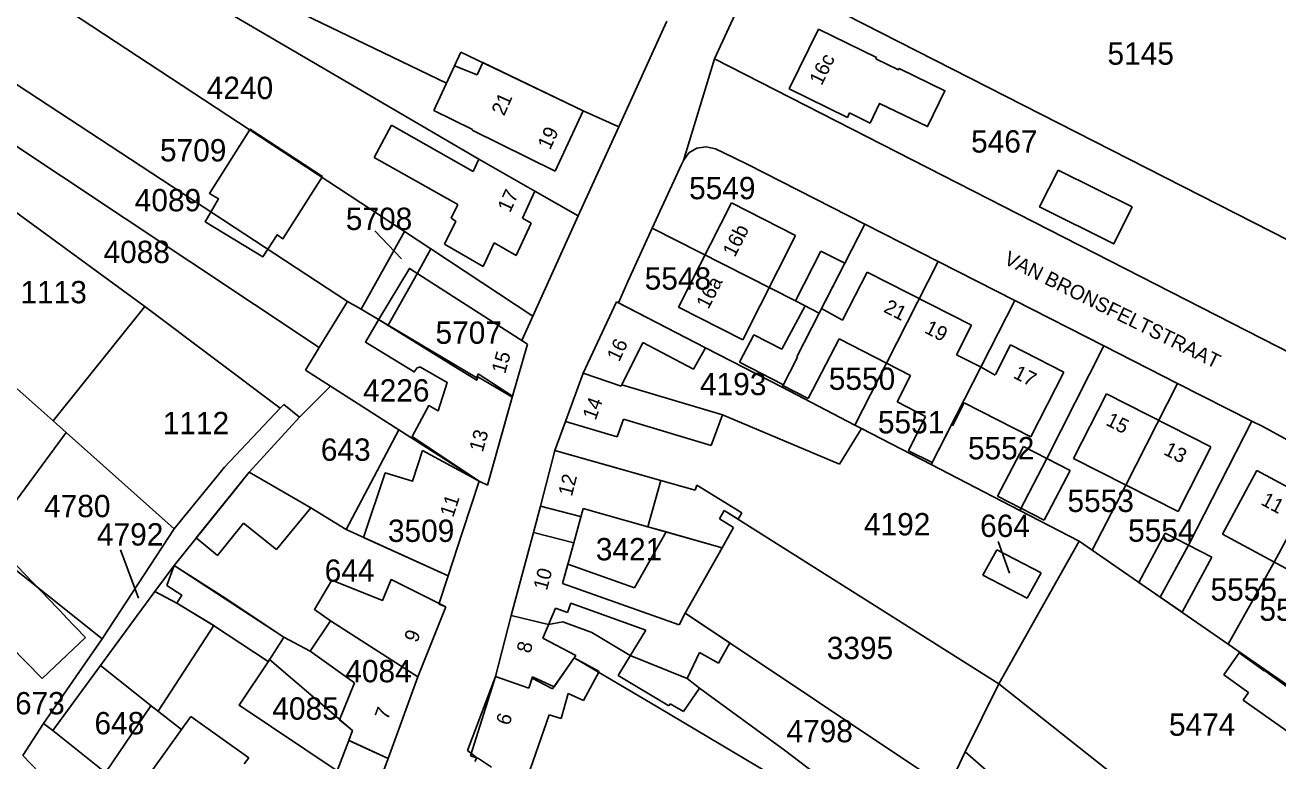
# Model space of a CAD drawing. Extents: x 191922 to 199923, y 328959 to 333350.
# Drawn here: x 196351.8 to 196503.4, y 331427.9 to 331516.9 of the extents above; entities that cross this region are included whole.
import ezdxf

# ---------------------------------------------------------------- set-up
doc = ezdxf.new("R2010")
doc.units = 0
for name, color, linetype in [('bouwvlak', 7, 'Continuous'), ('enkelbestemming', 7, 'Continuous'), ('Level 18', 7, 'Continuous'), ('Level 6', 7, 'Continuous'), ('maatvoering - maximum aantal wooneenheden', 7, 'Continuous'), ('Maatvoering_symbolen', 7, 'Continuous'), ('recreatiewoning', 7, 'Continuous')]:
    doc.layers.add(name, color=color, linetype=linetype)

msp = doc.modelspace()

# ---------------------------------------------------------------- linework, layer by layer
at = {"layer": 'bouwvlak'}
for p, q in [((196394.13, 331491.99), (196397.34, 331488.61)), ((196363.35, 331453.42), (196365.52, 331447.58)), ((196469.53, 331454.46), (196470.9, 331450.61))]:
    msp.add_line(p, q, dxfattribs=at)
at = {"layer": 'Level 18'}
msp.add_lwpolyline([(196485.72, 331494.89), (196483.49, 331490.41), (196474.53, 331494.88), (196476.76, 331499.35)], dxfattribs=at)
at = {"layer": 'Level 6'}
for p, q in [((196351.96, 331532.67), (196406.7, 331500.68)), ((196348.1, 331524.49), (196384.45, 331500.61)), ((196375.74, 331522.89), (196402.8, 331509.87)), ((196435.19, 331512.81), (196440.21, 331523.68)), ((196440.21, 331523.68), (196510.07, 331488.05)), ((196423.62, 331504.57), (196429.43, 331517.36)), ((196423.62, 331504.57), (196429.43, 331517.36)), ((196343.39, 331514.53), (196390.81, 331483.47)), ((196403.76, 331511.96), (196404.53, 331513.61)), ((196404.53, 331513.61), (196419.31, 331506.51)), ((196431.45, 331500.49), (196435.19, 331512.81)), ((196435.19, 331512.81), (196505.11, 331477.07)), ((196402.8, 331509.87), (196403.76, 331511.96)), ((196340.73, 331508.9), (196387.4, 331477.88)), ((196419.31, 331506.51), (196423.62, 331504.57)), ((196338.13, 331503.4), (196366.29, 331482.84)), ((196418.73, 331493.81), (196423.62, 331504.57)), ((196418.73, 331493.81), (196423.62, 331504.57)), ((196432.11, 331501.41), (196433.08, 331502)), ((196433.08, 331502), (196434.2, 331502.17)), ((196434.2, 331502.17), (196435.31, 331501.9)), ((196435.31, 331501.9), (196437.59, 331500.83)), ((196384.45, 331500.61), (196397.71, 331491.9)), ((196406.7, 331500.68), (196413.48, 331496.8)), ((196431.22, 331500), (196431.45, 331500.49)), ((196431.45, 331500.49), (196432.11, 331501.41)), ((196437.59, 331500.83), (196439.22, 331500)), ((196427.68, 331492.32), (196431.22, 331500)), ((196439.22, 331500), (196453.37, 331492.8)), ((196413.48, 331496.8), (196418.73, 331493.81)), ((196413.23, 331481.7), (196418.73, 331493.81)), ((196413.23, 331481.7), (196418.73, 331493.81)), ((196450.96, 331488.09), (196453.37, 331492.8)), ((196453.37, 331492.8), (196462.26, 331488.29)), ((196392.45, 331482.51), (196397.71, 331491.9)), ((196392.45, 331482.51), (196397.71, 331491.9)), ((196397.71, 331491.9), (196400.89, 331489.81)), ((196397.71, 331491.9), (196400.89, 331489.81)), ((196424.73, 331485.89), (196427.68, 331492.32)), ((196427.68, 331492.32), (196444.99, 331483.52)), ((196399.26, 331486.89), (196400.89, 331489.81)), ((196400.89, 331489.81), (196413.23, 331481.7)), ((196400.89, 331489.81), (196413.23, 331481.7)), ((196447.88, 331482.05), (196450.96, 331488.09)), ((196456.01, 331475.99), (196462.26, 331488.29)), ((196462.26, 331488.29), (196471.55, 331483.56)), ((196395.72, 331480.58), (196399.26, 331486.89)), ((196423.58, 331483.3), (196424.73, 331485.89)), ((196444.99, 331483.52), (196447.88, 331482.05)), ((196461.41, 331463.75), (196471.55, 331483.56)), ((196471.55, 331483.56), (196482.29, 331478.1)), ((196355.22, 331469.01), (196366.29, 331482.84)), ((196366.29, 331482.84), (196382.68, 331470.55)), ((196387.4, 331477.88), (196390.81, 331483.47)), ((196387.4, 331477.88), (196390.81, 331483.47)), ((196390.81, 331483.47), (196392.45, 331482.51)), ((196390.81, 331483.47), (196392.45, 331482.51)), ((196392.45, 331482.51), (196394.57, 331481.26)), ((196423.37, 331483.41), (196419.32, 331474.8)), ((196423.58, 331483.3), (196423.37, 331483.41)), ((196423.58, 331483.3), (196434.11, 331477.86)), ((196447.88, 331482.05), (196445.15, 331476.75)), ((196394.57, 331481.26), (196395.72, 331480.58)), ((196395.72, 331480.58), (196406.47, 331474.24)), ((196411.89, 331478.75), (196413.23, 331481.7)), ((196385.73, 331475.15), (196387.4, 331477.88)), ((196385.73, 331475.15), (196387.4, 331477.88)), ((196410.79, 331472.03), (196412.58, 331478.3)), ((196412.58, 331478.3), (196411.89, 331478.75)), ((196434.11, 331477.86), (196443.37, 331473.08)), ((196475.39, 331464.48), (196482.29, 331478.1)), ((196482.29, 331478.1), (196491.21, 331473.56)), ((196443.37, 331473.08), (196445.24, 331476.71)), ((196445.24, 331476.71), (196445.15, 331476.75)), ((196452.19, 331468.52), (196456.01, 331475.99)), ((196385.73, 331475.15), (196388.77, 331473.22)), ((196385.73, 331475.15), (196388.77, 331473.22)), ((196406.47, 331474.24), (196406.61, 331474.72)), ((196406.61, 331474.72), (196410.79, 331472.03)), ((196417.18, 331468.95), (196419.32, 331474.8)), ((196419.32, 331474.8), (196423.92, 331473.22)), ((196355.22, 331469.01), (196350.84, 331472.91)), ((196385, 331469.48), (196388.77, 331473.22)), ((196385, 331469.48), (196388.77, 331473.22)), ((196388.77, 331473.22), (196397.04, 331467.95)), ((196423.92, 331473.22), (196424.01, 331473.4)), ((196424.01, 331473.4), (196436.18, 331469.76)), ((196443.37, 331473.08), (196452.19, 331468.52)), ((196484.96, 331461.27), (196491.21, 331473.56)), ((196491.21, 331473.56), (196500.2, 331468.99)), ((196407.73, 331461.25), (196410.79, 331472.03)), ((196375.92, 331463.43), (196382.68, 331470.55)), ((196375.92, 331463.43), (196382.68, 331470.55)), ((196382.68, 331470.55), (196383.12, 331471.01)), ((196382.68, 331470.55), (196383.12, 331471.01)), ((196383.12, 331471.01), (196385, 331469.48)), ((196383.12, 331471.01), (196385, 331469.48)), ((196356.8, 331467.6), (196355.22, 331469.01)), ((196378.93, 331462.82), (196385, 331469.48)), ((196415.9, 331465.44), (196417.18, 331468.95)), ((196436.18, 331469.76), (196450.32, 331463.8)), ((196452.99, 331468.1), (196452.19, 331468.52)), ((196492.53, 331453.99), (196500.2, 331468.99)), ((196500.2, 331468.99), (196501.51, 331468.33)), ((196501.51, 331468.33), (196504.46, 331466.72)), ((196356.8, 331467.6), (196346.79, 331454.07)), ((196369.86, 331455.98), (196356.8, 331467.6)), ((196390.67, 331455.91), (196397.04, 331467.95)), ((196397.04, 331467.95), (196406.75, 331461.75)), ((196450.32, 331463.8), (196452.99, 331468.1)), ((196452.99, 331468.1), (196461.41, 331463.75)), ((196414.15, 331458.71), (196415.9, 331465.44)), ((196428.7, 331461.82), (196415.9, 331465.44)), ((196472.13, 331458.2), (196475.39, 331464.48)), ((196502.88, 331451.96), (196509.27, 331463.8)), ((196369.86, 331455.98), (196375.92, 331463.43)), ((196369.86, 331455.98), (196375.92, 331463.43)), ((196377.01, 331460.45), (196378.93, 331462.82)), ((196378.93, 331462.82), (196386.38, 331458.51)), ((196472.13, 331458.2), (196461.41, 331463.75)), ((196404.73, 331455.61), (196406.75, 331461.75)), ((196406.75, 331461.75), (196407.73, 331461.25)), ((196428.7, 331461.82), (196427.15, 331456.23)), ((196480.89, 331453.39), (196484.96, 331461.27)), ((196369.84, 331451.52), (196377.01, 331460.45)), ((196386.38, 331458.51), (196390.67, 331455.91)), ((196413.33, 331455.53), (196414.15, 331458.71)), ((196435.8, 331457.19), (196436.36, 331458.2)), ((196436.36, 331458.2), (196469.59, 331437.23)), ((196479.33, 331454.47), (196472.13, 331458.2)), ((196427.15, 331456.23), (196436.12, 331453.69)), ((196437.49, 331456.13), (196435.8, 331457.19)), ((196369.86, 331455.98), (196361.14, 331442.68)), ((196369.86, 331455.98), (196361.14, 331442.68)), ((196390.67, 331455.91), (196402.97, 331450.29)), ((196402.97, 331450.29), (196404.73, 331455.61)), ((196410.62, 331445.49), (196413.33, 331455.53)), ((196413.33, 331455.53), (196418.17, 331454.27)), ((196436.12, 331453.69), (196437.49, 331456.13)), ((196361.14, 331442.68), (196346.79, 331454.07)), ((196416.83, 331449.38), (196418.17, 331454.27)), ((196431.65, 331445.78), (196436.12, 331453.69)), ((196467.68, 331450.36), (196469.37, 331453.43)), ((196469.37, 331453.43), (196474.7, 331450.67)), ((196469.59, 331437.23), (196479.33, 331454.47)), ((196479.33, 331454.47), (196480.89, 331453.39)), ((196480.89, 331453.39), (196489.12, 331447.7)), ((196489.12, 331447.7), (196492.53, 331453.99)), ((196497.35, 331442.02), (196502.88, 331451.96)), ((196367.51, 331448.39), (196369.84, 331451.52)), ((196369.84, 331451.52), (196383.13, 331442.86)), ((196401.85, 331446.88), (196402.97, 331450.29)), ((196473.02, 331447.61), (196467.68, 331450.36)), ((196474.7, 331450.67), (196473.02, 331447.61)), ((196416.83, 331449.38), (196430.92, 331444.35)), ((196365.38, 331445.5), (196367.51, 331448.39)), ((196367.51, 331448.39), (196370.15, 331446.97)), ((196497.35, 331442.02), (196489.12, 331447.7)), ((196370.15, 331446.97), (196374.61, 331444.3)), ((196399.33, 331438.09), (196402.7, 331446.54)), ((196402.7, 331446.54), (196401.85, 331446.88)), ((196431.65, 331445.78), (196430.92, 331444.35)), ((196431.65, 331445.78), (196463.44, 331424.6)), ((196360.92, 331439.47), (196365.38, 331445.5)), ((196374.61, 331444.3), (196381.21, 331439.93)), ((196386.29, 331441.17), (196388.77, 331444.87)), ((196388.77, 331444.87), (196399.33, 331438.09)), ((196408.72, 331438.11), (196410.62, 331445.49)), ((196410.62, 331445.49), (196415.14, 331444.39)), ((196415.14, 331444.39), (196416.87, 331444.73)), ((196416.87, 331444.73), (196420.38, 331443.44)), ((196361.14, 331442.68), (196354.06, 331432.44)), ((196361.14, 331442.68), (196354.06, 331432.44)), ((196383.13, 331442.86), (196386.29, 331441.17)), ((196420.38, 331443.44), (196425.02, 331440.65)), ((196504.52, 331437.06), (196497.35, 331442.02)), ((196381.21, 331439.93), (196381.39, 331440.19)), ((196381.39, 331440.19), (196391.41, 331431.59)), ((196415.61, 331436.62), (196418.23, 331440.36)), ((196428.35, 331434.4), (196418.23, 331440.36)), ((196425.02, 331440.65), (196431.9, 331437.86)), ((196355.17, 331431.59), (196360.92, 331439.47)), ((196360.92, 331439.47), (196367.27, 331434.43)), ((196395.73, 331428.21), (196399.33, 331438.09)), ((196408.72, 331438.11), (196405.32, 331429.16)), ((196412.76, 331436.71), (196408.72, 331438.11)), ((196412.76, 331436.71), (196413.13, 331437.9)), ((196413.13, 331437.9), (196415.61, 331436.62)), ((196431.9, 331437.86), (196433.4, 331436.72)), ((196433.4, 331436.72), (196443.66, 331429.2)), ((196465.53, 331429.02), (196469.59, 331437.23)), ((196469.59, 331437.23), (196487.62, 331422.97)), ((196367.27, 331434.43), (196370.73, 331431.71)), ((196428.35, 331434.4), (196441.97, 331426.32)), ((196354.06, 331432.44), (196351.55, 331428.57)), ((196354.06, 331432.44), (196351.55, 331428.57)), ((196355.17, 331431.59), (196354.06, 331432.44)), ((196370.73, 331431.71), (196371.88, 331433.3)), ((196371.88, 331433.3), (196378.89, 331428.29)), ((196361.2, 331426.76), (196355.17, 331431.59)), ((196365.16, 331423.97), (196370.73, 331431.71)), ((196391.41, 331431.59), (196390.96, 331430.4)), ((196390.96, 331430.4), (196395.73, 331428.21)), ((196405.32, 331429.16), (196406.46, 331428.29)), ((196443.66, 331429.2), (196460.65, 331416.39)), ((196465.53, 331429.02), (196463.44, 331424.6)), ((196465.53, 331429.02), (196481.55, 331414.97)), ((196351.55, 331428.57), (196367.1, 331412.36)), ((196378.89, 331428.29), (196378.3, 331427.56)), ((196394.35, 331424.56), (196395.73, 331428.21)), ((196406.46, 331428.29), (196406.23, 331427.84))]:
    msp.add_line(p, q, dxfattribs=at)
at = {"layer": 'recreatiewoning'}
for p, q in [((196444.23, 331509.16), (196447.77, 331516.39)), ((196447.77, 331516.39), (196454.8, 331512.94)), ((196407.18, 331512.34), (196406.48, 331510.84)), ((196419.31, 331506.51), (196407.18, 331512.34)), ((196401.27, 331506.53), (196403.76, 331511.96)), ((196406.48, 331510.84), (196403.76, 331511.96)), ((196451.28, 331505.71), (196444.23, 331509.16)), ((196405.94, 331504.25), (196401.27, 331506.53)), ((196419.31, 331506.51), (196415.94, 331499.23)), ((196451.55, 331506.25), (196451.28, 331505.71)), ((196454.04, 331505.03), (196451.55, 331506.25)), ((196394.04, 331500.86), (196396.12, 331504.77)), ((196396.12, 331504.77), (196406, 331499.18)), ((196405.89, 331504.15), (196405.94, 331504.25)), ((196415.94, 331499.23), (196405.89, 331504.15)), ((196404.14, 331495.17), (196394.04, 331500.86)), ((196406, 331499.18), (196406.7, 331500.68)), ((196406.7, 331500.68), (196413.48, 331496.8)), ((196474.53, 331494.88), (196476.76, 331499.35)), ((196476.76, 331499.35), (196485.72, 331494.89)), ((196411.97, 331493.54), (196413.48, 331496.8)), ((196403.37, 331493.51), (196404.14, 331495.17)), ((196430.83, 331482.78), (196437.24, 331495.39)), ((196437.24, 331495.39), (196445.02, 331491.43)), ((196483.49, 331490.41), (196474.53, 331494.88)), ((196485.71, 331494.88), (196483.49, 331490.41)), ((196402.55, 331490.37), (196403.92, 331493.18)), ((196403.92, 331493.18), (196403.37, 331493.51)), ((196411.22, 331489), (196413.03, 331492.91)), ((196413.03, 331492.91), (196411.97, 331493.54)), ((196445.02, 331491.43), (196438.62, 331478.82)), ((196402.55, 331490.37), (196407.24, 331487.69)), ((196407.24, 331487.69), (196408.55, 331490.53)), ((196411.22, 331489), (196408.55, 331490.53)), ((196448.08, 331489.55), (196444.99, 331483.52)), ((196450.96, 331488.09), (196448.08, 331489.55)), ((196448.15, 331482.59), (196450.96, 331488.09)), ((196450.7, 331481.19), (196453.67, 331487.01)), ((196453.67, 331487.01), (196466.3, 331480.59)), ((196444.99, 331483.52), (196446.16, 331482.93)), ((196419.32, 331474.8), (196423.37, 331483.41)), ((196423.37, 331483.41), (196434.11, 331477.86)), ((196438.62, 331478.82), (196430.83, 331482.78)), ((196443.36, 331477.68), (196446.16, 331482.93)), ((196448.15, 331482.59), (196450.7, 331481.19)), ((196394.57, 331481.26), (196404.2, 331475.33)), ((196450.71, 331481.2), (196450.71, 331481.2)), ((196466.3, 331480.59), (196464.49, 331477.02)), ((196438.24, 331476.12), (196439.95, 331479.43)), ((196439.95, 331479.43), (196443.36, 331477.68)), ((196450.27, 331478.96), (196446.53, 331471.71)), ((196458.93, 331474.52), (196450.27, 331478.96)), ((196412.58, 331478.3), (196410.79, 331472.03)), ((196426.54, 331478.51), (196424.01, 331473.4)), ((196432.65, 331475.29), (196426.54, 331478.51)), ((196434.11, 331477.86), (196432.65, 331475.29)), ((196469.21, 331474.63), (196471.02, 331478.2)), ((196471.02, 331478.2), (196477.45, 331474.92)), ((196443.45, 331473.44), (196438.24, 331476.12)), ((196464.49, 331477.02), (196467.46, 331475.52)), ((196419.32, 331474.8), (196417.18, 331468.95)), ((196458.92, 331474.49), (196457.28, 331471.33)), ((196467.46, 331475.52), (196469.16, 331474.54)), ((196477.45, 331474.91), (196473.48, 331467.1)), ((196436.18, 331469.76), (196424.01, 331473.4)), ((196443.39, 331473.33), (196443.45, 331473.44)), ((196446.53, 331471.71), (196443.39, 331473.33)), ((196410.18, 331469.89), (196410.79, 331472.03)), ((196478.64, 331464.49), (196482.61, 331472.28)), ((196482.61, 331472.29), (196495.25, 331465.88)), ((196407.73, 331461.25), (196410.18, 331469.89)), ((196457.28, 331471.33), (196460.72, 331469.56)), ((196465.42, 331471.2), (196464.03, 331468.47)), ((196473.48, 331467.1), (196465.42, 331471.2)), ((196423.42, 331467.08), (196417.18, 331468.95)), ((196423.42, 331467.08), (196424.2, 331469.23)), ((196424.2, 331469.23), (196434.82, 331466.04)), ((196434.82, 331466.04), (196436.18, 331469.76)), ((196460.72, 331469.56), (196458.65, 331465.41)), ((196461.53, 331463.98), (196463.88, 331468.54)), ((196463.88, 331468.54), (196464.03, 331468.47)), ((196399.87, 331465.44), (196406.75, 331461.75)), ((196414.15, 331458.71), (196415.9, 331465.44)), ((196415.9, 331465.44), (196422.17, 331463.66)), ((196458.65, 331465.41), (196461.53, 331463.98)), ((196469.45, 331459.92), (196472.57, 331465.92)), ((196472.57, 331465.92), (196478.21, 331463.03)), ((196495.25, 331465.85), (196491.28, 331458.06)), ((196491.28, 331458.06), (196478.64, 331464.49)), ((196422.17, 331463.66), (196428.7, 331461.82)), ((196478.21, 331463.03), (196475.08, 331457.01)), ((196496.65, 331455.32), (196500.81, 331463.03)), ((196500.81, 331463.03), (196513.25, 331456.3)), ((196406.75, 331461.75), (196407.73, 331461.25)), ((196428.7, 331461.82), (196432.85, 331460.64)), ((196432.85, 331460.64), (196433.08, 331461.25)), ((196433.08, 331461.25), (196438.5, 331457.91)), ((196475.08, 331457.01), (196469.45, 331459.92)), ((196382.21, 331453.47), (196386.38, 331458.51)), ((196419, 331457.46), (196414.15, 331458.71)), ((196418.17, 331454.27), (196419.32, 331458.44)), ((196419.32, 331458.44), (196427.15, 331456.23)), ((196435.8, 331457.19), (196436.36, 331458.2)), ((196436.36, 331458.2), (196438.05, 331457.13)), ((196438.5, 331457.91), (196438.05, 331457.13)), ((196375.1, 331452.74), (196378.23, 331456.65)), ((196378.23, 331456.65), (196382.21, 331453.47)), ((196427.15, 331456.23), (196429.35, 331455.61)), ((196437.49, 331456.13), (196435.8, 331457.19)), ((196410.62, 331445.49), (196413.33, 331455.53)), ((196413.33, 331455.53), (196418.17, 331454.27)), ((196429.35, 331455.61), (196425.52, 331448.83)), ((196429.35, 331455.61), (196436.12, 331453.69)), ((196436.12, 331453.69), (196437.49, 331456.13)), ((196486.53, 331449.5), (196489.7, 331455.44)), ((196489.7, 331455.44), (196495.34, 331452.55)), ((196509.09, 331448.6), (196496.65, 331455.32)), ((196349.88, 331452.48), (196356.71, 331445.39)), ((196416.83, 331449.38), (196417.46, 331451.7)), ((196425.52, 331448.83), (196417.46, 331451.7)), ((196495.34, 331452.55), (196491.78, 331445.9)), ((196368.96, 331449.11), (196369.84, 331451.52)), ((196416.83, 331449.38), (196430.92, 331444.35)), ((196491.78, 331445.9), (196486.53, 331449.5)), ((196402.7, 331446.54), (196399.33, 331438.09)), ((196414.45, 331442.74), (196415.99, 331446.38)), ((196415.99, 331446.38), (196417.42, 331445.87)), ((196417.42, 331445.87), (196417.81, 331446.99)), ((196417.81, 331446.99), (196426.9, 331443.74)), ((196430.92, 331444.35), (196431.65, 331445.78)), ((196437.04, 331442.21), (196431.65, 331445.78)), ((196356.68, 331445.37), (196356.71, 331445.39)), ((196356.68, 331445.37), (196359.11, 331442.85)), ((196408.72, 331438.11), (196410.62, 331445.49)), ((196359.11, 331442.85), (196353.87, 331437.87)), ((196418.43, 331440.64), (196414.45, 331442.74)), ((196426.9, 331443.74), (196423.56, 331438.26)), ((196353.87, 331437.87), (196350, 331441.83)), ((196382.87, 331442.47), (196381.28, 331440.03)), ((196435.69, 331439.73), (196437.04, 331442.21)), ((196418.23, 331440.36), (196415.8, 331436.88)), ((196418.23, 331440.36), (196418.43, 331440.64)), ((196421.24, 331438.72), (196418.23, 331440.36)), ((196431.9, 331437.86), (196433.38, 331441.02)), ((196433.38, 331441.02), (196435.69, 331439.73)), ((196496.81, 331438.33), (196498.68, 331440.97)), ((196498.68, 331440.97), (196501.68, 331438.8)), ((196399.33, 331438.09), (196395.73, 331428.21)), ((196405.69, 331428.53), (196408.72, 331438.11)), ((196412.76, 331436.71), (196408.72, 331438.11)), ((196413.2, 331438.09), (196412.76, 331436.71)), ((196415.8, 331436.88), (196413.2, 331438.09)), ((196419.37, 331435.22), (196421.24, 331438.72)), ((196423.56, 331438.26), (196429.7, 331434.59)), ((196499.81, 331436.2), (196496.81, 331438.33)), ((196501.68, 331438.8), (196501.71, 331438.84)), ((196501.71, 331438.84), (196514.84, 331429.33)), ((196389.86, 331432.9), (196391.67, 331437.35)), ((196431.44, 331433.87), (196433.4, 331436.72)), ((196433.4, 331436.72), (196431.9, 331437.86)), ((196416.64, 331433.05), (196417.51, 331436.06)), ((196417.51, 331436.06), (196419.37, 331435.22)), ((196499.15, 331435.27), (196499.81, 331436.2)), ((196509.43, 331427.99), (196499.15, 331435.27)), ((196412.64, 331426.06), (196415.21, 331433.5)), ((196415.21, 331433.5), (196416.64, 331433.05)), ((196429.7, 331434.59), (196429.84, 331434.82)), ((196429.84, 331434.82), (196431.44, 331433.87)), ((196395.66, 331428.26), (196390.95, 331430.41)), ((196394.35, 331424.56), (196395.73, 331428.21)), ((196405.69, 331428.53), (196406.65, 331428.22)), ((196406.65, 331428.22), (196408.24, 331427.16))]:
    msp.add_line(p, q, dxfattribs=at)
for points in [[(196454.8, 331512.94), (196454.73, 331512.8), (196457.48, 331511.47), (196457.54, 331511.61), (196463.07, 331508.93), (196460.97, 331504.6), (196455.18, 331507.4), (196454.04, 331505.03)], [(196387.8, 331498.58), (196383.01, 331491.05), (196382.31, 331491.53), (196380.56, 331488.84), (196373.59, 331493.1), (196375.2, 331495.88), (196374.12, 331496.53), (196379.04, 331504.29), (196387.8, 331498.58)], [(196406.75, 331461.75), (196398.63, 331467.12), (196400.67, 331470.87), (196401.79, 331470.24), (196402.87, 331473.65), (196399.64, 331475.51), (196399.49, 331475.51), (196399.24, 331475.43), (196398.88, 331474.94), (196392.97, 331478.55), (196394.56, 331481.23), (196398.3, 331487.46), (196412.58, 331478.3)], [(196404.2, 331475.33), (196406.45, 331473.96), (196406.57, 331474.34), (196410.71, 331471.92)], [(196402.97, 331450.29), (196392.76, 331454.94), (196395.37, 331462.74), (196398.67, 331461.72), (196399.87, 331465.44)], [(196386.38, 331458.51), (196378.93, 331462.82), (196372.5, 331454.9), (196375.1, 331452.74)], [(196402.97, 331450.29), (196404.73, 331455.61), (196406.75, 331461.75)], [(196369.84, 331451.52), (196376.1, 331447.53), (196383.13, 331442.86), (196382.87, 331442.47)], [(196368.96, 331449.11), (196370.78, 331447.94), (196370.15, 331446.97), (196374.64, 331444.27), (196367.9, 331433.92), (196367.01, 331434.58), (196361.58, 331426.55)], [(196391.67, 331437.35), (196386.29, 331441.17), (196388.77, 331444.87), (196386.84, 331446.22), (196388.91, 331449.78), (196395.05, 331447.32), (196396.09, 331449.84), (196402.7, 331446.54)], [(196389.86, 331432.9), (196391.41, 331431.59), (196390.96, 331430.4), (196389.57, 331426.71), (196377.7, 331434.64), (196381.28, 331440.03)]]:
    msp.add_lwpolyline(points, dxfattribs=at)

# ---------------------------------------------------------------- texts
at = {"layer": 'enkelbestemming'}
for s, p in [('5145', (196482.74, 331512.08)), ('4240', (196373.79, 331507.93)), ('5467', (196466.24, 331501.46)), ('5709', (196368.13, 331500.39)), ('5549', (196432.13, 331495.82)), ('4089', (196365.08, 331494.36)), ('5708', (196390.61, 331492.1)), ('4088', (196361.3, 331488.1)), ('5548', (196426.76, 331484.89)), ('1113', (196351.25, 331483.24)), ('5707', (196401.46, 331478.34)), ('4193', (196433.45, 331472.13)), ('5550', (196449.03, 331472.77)), ('4226', (196392.7, 331471.36)), ('1112', (196368.46, 331467.41)), ('5551', (196454.97, 331467.51)), ('643', (196387.59, 331464.2)), ('5552', (196465.86, 331464.37)), ('5553', (196477.9, 331458.01)), ('4780', (196354.11, 331457.38)), ('4192', (196453.28, 331455.18)), ('664', (196467.33, 331454.99)), ('4792', (196360.51, 331453.95)), ('3509', (196395.7, 331454.39)), ('5554', (196485.23, 331454.41)), ('3421', (196420.85, 331452.16)), ('644', (196388.05, 331449.57)), ('5555', (196495.2, 331447.28)), ('5556', (196501.11, 331444.85)), ('3395', (196448.78, 331440.22)), ('4084', (196390.55, 331437.42)), ('4673', (196348.58, 331433.54)), ('4085', (196381.72, 331432.9)), ('648', (196360.21, 331431.13)), ('5474', (196490.17, 331430.95)), ('4798', (196443.91, 331430.17))]:
    msp.add_text(s, height=2.7, dxfattribs=at).set_placement(p)
at = {"layer": 'maatvoering - maximum aantal wooneenheden'}
for s, rotation, p in [('16c', 63.9225, (196448.16, 331509.47)), ('21', 66.1015, (196409.75, 331505.8)), ('19', 65.1528, (196415.31, 331501.69)), ('17', 65.1528, (196410.47, 331494.1)), ('16b', 63.1015, (196437.66, 331488.72)), ('16a', 63.1015, (196434.46, 331482.42)), ('21', 333.1015, (196455.54, 331482.25)), ('19', 333.1015, (196460.49, 331479.73)), ('16', 64.8202, (196423.67, 331476.07)), ('15', 74.0861, (196409.87, 331474.63)), ('17', 332.9733, (196471.23, 331474.28)), ('14', 69.9875, (196420.82, 331469.01)), ('15', 333.1015, (196482.42, 331468.58)), ('13', 74.2121, (196407.17, 331465.16)), ('13', 333.1015, (196489.42, 331465.02)), ('12', 75.519, (196417.95, 331459.81)), ('11', 71.7464, (196403.59, 331457.27)), ('11', 331.6138, (196501.18, 331458.96)), ('10', 74.8655, (196414.93, 331448.43)), ('9', 68.2092, (196399.22, 331442.12)), ('8', 75.5745, (196412.93, 331440.84)), ('7', 69.9875, (196395.69, 331432.77)), ('6', 72.4716, (196410.39, 331432.11))]:
    msp.add_text(s, height=1.75, rotation=rotation, dxfattribs=at).set_placement(p)
at = {"layer": 'Maatvoering_symbolen'}
msp.add_text('VAN BRONSFELTSTRAAT', height=1.75, rotation=333.6145, dxfattribs=at).set_placement((196470.09, 331488.07))

doc.saveas('drawing.dxf')
